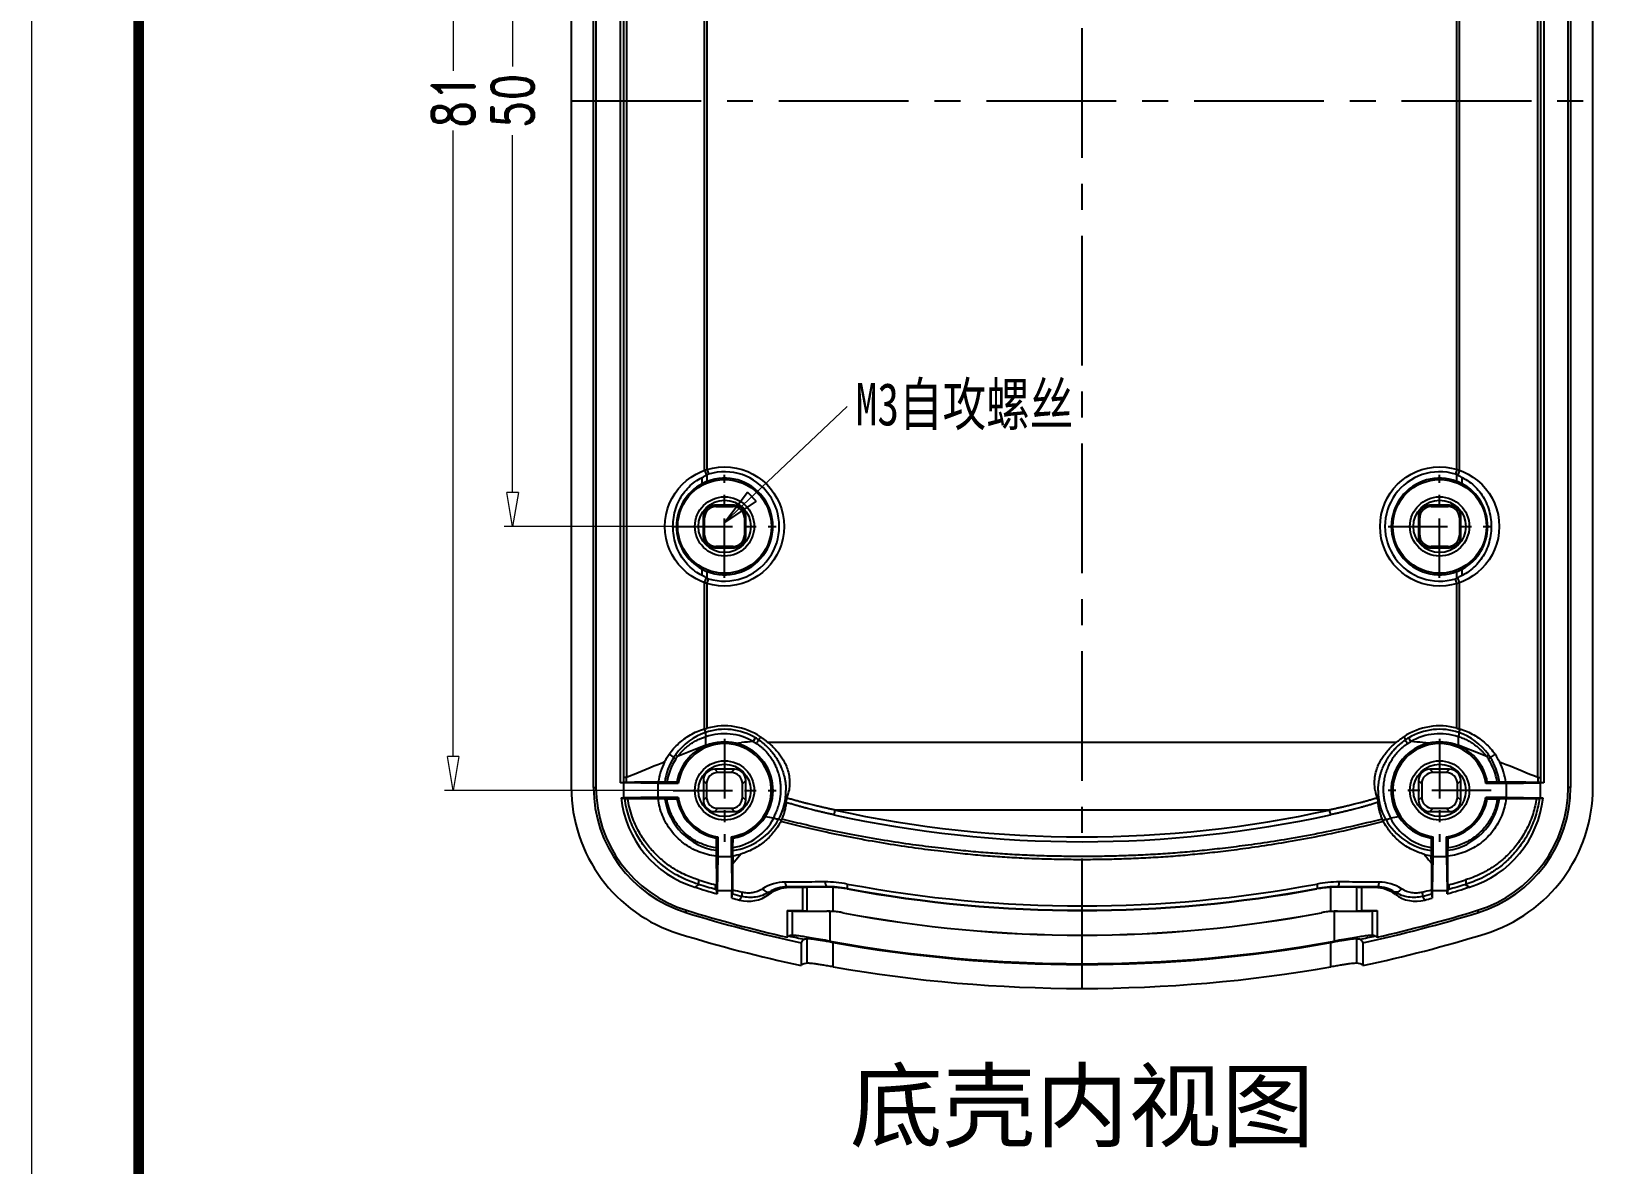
# Model space of a CAD drawing. Header units: millimetres. Extents: x 6083 to 6448, y 1315 to 1569.
# Drawn here: x 6082.9 to 6175.8, y 1435.7 to 1502.2 of the extents above; entities that cross this region are included whole.
import ezdxf
from ezdxf.enums import TextEntityAlignment as Align

# ---------------------------------------------------------------- set-up
doc = ezdxf.new("R2010")
doc.units = ezdxf.units.MM
doc.linetypes.add('CENTER', pattern=[50.8, 31.75, -6.35, 6.35, -6.35])
for name, color, linetype, lineweight in [('dim', 82, 'Continuous', 9), ('from', 7, 'Continuous', 13), ('text', 212, 'Continuous', 20)]:
    doc.layers.add(name, color=color, linetype=linetype, lineweight=lineweight)
doc.styles.add('ROMAND', font='romand.shx', dxfattribs={"width": 0.75, "bigfont": 'gbcbig.shx'})
doc.styles.add('楷体', font='')
doc.styles.get('楷体').set_extended_font_data('KaiTi_GB2312')
doc.dimstyles.new('YanXiu', dxfattribs={"dimtxt": 2.5, "dimasz": 2.2, "dimexe": 1, "dimexo": 0, "dimgap": 0.66, "dimtad": 0, "dimzin": 9, "dimdsep": 46, "dimtxsty": 'ROMAND', "dimblk": 'CLOSEDBLANK', "dimcen": 0, "dimclrd": 3, "dimclre": 3, "dimclrt": 7, "dimazin": 2, "dimtfac": 1, "dimtofl": 0, "dimtmove": 0, "dimatfit": 3, "dimldrblk": 'CLOSEDBLANK', "dimfxl": 1, "dimlwd": 5, "dimlwe": 5, "dimarcsym": 0})

# ---------------------------------------------------------------- blocks, each defined once
blk = doc.blocks.new('_ClosedBlank')
at = {"color": 0, "linetype": 'ByBlock', "lineweight": -2}
for p, q in [((-1, 0.167), (0, 0)), ((-1, 0.167), (-1, -0.167)), ((0, 0), (-1, -0.167))]:
    blk.add_line(p, q, dxfattribs=at)
blk = doc.blocks.new('*D38')
at = {"layer": 'Defpoints', "color": 0, "transparency": 16777216}
for p in [(1067.205, 601.903), (1057.784, 551.903), (1067.205, 551.903)]:
    blk.add_point(p, dxfattribs=at)
at = {"layer": 'dim', "color": 3, "lineweight": 5, "transparency": 16777216}
for p, q in [((1067.205, 601.903), (1057.285, 601.903)), ((1057.784, 599.903), (1057.784, 578.921)), ((1057.784, 553.903), (1057.784, 574.886)), ((1067.205, 551.903), (1057.285, 551.903))]:
    blk.add_line(p, q, dxfattribs=at)
at = {"layer": 'dim', "color": 3, "lineweight": 5, "transparency": 16777216, "xscale": 2, "yscale": 2, "zscale": 2}
for p, rotation in [((1057.784, 601.903), 90), ((1057.784, 551.903), 270)]:
    blk.add_blockref('_ClosedBlank', p, dxfattribs=dict(at, rotation=rotation))
at = {"layer": 'dim', "color": 7, "transparency": 16777216, "insert": (1057.784, 576.903), "char_height": 2.5, "attachment_point": 5, "rotation": 90, "style": 'ROMAND'}
blk.add_mtext('50', dxfattribs=at)
blk = doc.blocks.new('*D37')
at = {"layer": 'Defpoints', "color": 0, "transparency": 16777216}
for p in [(1067.205, 617.403), (1054.284, 536.403), (1067.205, 536.403)]:
    blk.add_point(p, dxfattribs=at)
at = {"layer": 'dim', "color": 3, "lineweight": 5, "transparency": 16777216}
for p, q in [((1067.205, 617.403), (1053.785, 617.403)), ((1054.284, 615.403), (1054.284, 578.653)), ((1054.284, 538.403), (1054.284, 575.154)), ((1067.205, 536.403), (1053.785, 536.403))]:
    blk.add_line(p, q, dxfattribs=at)
at = {"layer": 'dim', "color": 3, "lineweight": 5, "transparency": 16777216, "xscale": 2, "yscale": 2, "zscale": 2}
for p, rotation in [((1054.284, 617.403), 90), ((1054.284, 536.403), 270)]:
    blk.add_blockref('_ClosedBlank', p, dxfattribs=dict(at, rotation=rotation))
at = {"layer": 'dim', "color": 7, "transparency": 16777216, "insert": (1054.284, 576.903), "char_height": 2.5, "attachment_point": 5, "rotation": 90, "style": 'ROMAND'}
blk.add_mtext('81', dxfattribs=at)
blk = doc.blocks.new('*u39')
at = {"color": 1, "linetype": 'CENTER', "ltscale": 0.24}
for p, q in [((0, -52.128), (0, 52.128)), ((-30, 0), (30, 0))]:
    blk.add_line(p, q, dxfattribs=at)
at = {"color": 7, "linetype": 'Continuous'}
for p, q in [((-30, 40.332), (-30, -40.332)), ((-28.691, -40.323), (-28.691, 40.323)), ((-28.551, 40.323), (-28.551, -40.323)), ((-27.112, -40.064), (-27.112, 40.064)), ((27.112, 40.064), (27.112, -40.064)), ((28.551, -40.323), (28.551, 40.323)), ((28.691, 40.323), (28.691, -40.323)), ((30, -40.332), (30, 40.332)), ((-26.921, -39.746), (-26.921, 39.746)), ((-26.762, 39.746), (-26.762, -39.746)), ((26.762, -39.746), (26.762, 39.746)), ((26.921, 39.746), (26.921, -39.746)), ((-22.17, -21.702), (-22.17, 21.702)), ((-22.018, -21.651), (-22.018, 21.651)), ((22.018, -21.651), (22.018, 21.651)), ((22.17, -21.702), (22.17, 21.702)), ((-22.323, -22.491), (-22.323, -22.12)), ((-22.17, -21.702), (-22.07, -21.986)), ((-22.018, -21.651), (-21.934, -21.928)), ((-22.018, -22.352), (-22.018, -21.96)), ((22.018, -21.651), (21.934, -21.928)), ((22.018, -22.352), (22.018, -21.96)), ((22.17, -21.702), (22.07, -21.986)), ((22.323, -22.491), (22.323, -22.12)), ((-20.414, -23.75), (-21.586, -23.75)), ((-21.586, -23.75), (-21.504, -23.831)), ((-21.504, -23.831), (-20.496, -23.831)), ((-20.414, -23.75), (-20.496, -23.831)), ((20.414, -23.75), (20.496, -23.831)), ((21.586, -23.75), (20.414, -23.75)), ((20.496, -23.831), (21.504, -23.831)), ((21.586, -23.75), (21.504, -23.831)), ((-22.25, -24.414), (-22.25, -25.586)), ((-22.25, -24.414), (-22.169, -24.496)), ((-22.169, -25.504), (-22.169, -24.496)), ((-19.75, -24.414), (-19.831, -24.496)), ((-19.831, -24.496), (-19.831, -25.504)), ((-19.75, -25.586), (-19.75, -24.414)), ((19.75, -24.414), (19.75, -25.586)), ((19.75, -24.414), (19.831, -24.496)), ((19.831, -25.504), (19.831, -24.496)), ((22.25, -24.414), (22.169, -24.496)), ((22.169, -24.496), (22.169, -25.504)), ((22.25, -25.586), (22.25, -24.414)), ((-22.25, -25.586), (-22.169, -25.504)), ((-19.75, -25.586), (-19.831, -25.504)), ((19.75, -25.586), (19.831, -25.504)), ((22.25, -25.586), (22.169, -25.504)), ((-21.586, -26.25), (-21.504, -26.169)), ((-21.586, -26.25), (-20.414, -26.25)), ((-20.496, -26.169), (-21.504, -26.169)), ((-20.414, -26.25), (-20.496, -26.169)), ((20.414, -26.25), (20.496, -26.169)), ((20.414, -26.25), (21.586, -26.25)), ((21.504, -26.169), (20.496, -26.169)), ((21.586, -26.25), (21.504, -26.169)), ((-22.323, -27.88), (-22.323, -27.509)), ((-22.018, -28.04), (-22.018, -27.648)), ((22.018, -28.04), (22.018, -27.648)), ((22.323, -27.88), (22.323, -27.509)), ((-22.17, -28.298), (-22.07, -28.014)), ((-22.17, -36.882), (-22.17, -28.298)), ((-22.018, -28.349), (-21.934, -28.072)), ((-22.018, -36.851), (-22.018, -28.349)), ((22.018, -28.349), (21.934, -28.072)), ((22.018, -36.851), (22.018, -28.349)), ((22.17, -28.298), (22.07, -28.014)), ((22.17, -36.882), (22.17, -28.298)), ((-22.191, -36.885), (-22.123, -37.094)), ((22.191, -36.885), (22.123, -37.094)), ((-22.096, -37.835), (-23.765, -38.519)), ((-22.095, -37.835), (-22.095, -37.359)), ((-22.095, -37.835), (-21.987, -37.828)), ((-20.386, -37.718), (-20, -37.692)), ((-19.315, -37.631), (-19.184, -37.407)), ((18.438, -37.692), (-18.438, -37.692)), ((19.315, -37.631), (19.184, -37.407)), ((20.386, -37.718), (20, -37.692)), ((22.095, -37.835), (21.987, -37.828)), ((22.095, -37.359), (22.095, -37.835)), ((23.765, -38.519), (22.096, -37.835)), ((-24.256, -38.379), (-23.977, -38.562)), ((24.256, -38.38), (23.977, -38.562)), ((-26.921, -40.032), (-26.921, -39.746)), ((-26.762, -39.746), (-26.921, -39.746)), ((-26.759, -40.029), (-26.762, -39.747)), ((-22.244, -39.921), (-22.244, -41.079)), ((-22.244, -39.921), (-22.053, -40.112)), ((-20.421, -39.256), (-21.579, -39.256)), ((-21.579, -39.256), (-21.388, -39.447)), ((-20.612, -39.447), (-21.388, -39.447)), ((-20.421, -39.256), (-20.612, -39.447)), ((-19.756, -39.921), (-19.947, -40.112)), ((-19.756, -41.079), (-19.756, -39.921)), ((19.756, -39.921), (19.756, -41.079)), ((19.756, -39.921), (19.947, -40.112)), ((20.421, -39.256), (20.612, -39.447)), ((21.579, -39.256), (20.421, -39.256)), ((21.388, -39.447), (20.612, -39.447)), ((21.579, -39.256), (21.388, -39.447)), ((22.244, -39.921), (22.053, -40.112)), ((22.244, -41.079), (22.244, -39.921)), ((26.762, -39.747), (26.759, -40.029)), ((26.762, -39.746), (26.921, -39.746)), ((-28.691, -40.323), (-28.551, -40.323)), ((-27.112, -40.064), (-26.921, -40.032)), ((-26.926, -40.064), (-27.112, -40.064)), ((-26.926, -40.064), (-26.926, -40.936)), ((-24.926, -40.1), (-26.926, -40.064)), ((-24.926, -40.1), (-24.926, -40.9)), ((-23.721, -40.1), (-24.926, -40.1)), ((-24.511, -40.012), (-24.891, -40.017)), ((-23.799, -40.008), (-24.384, -40.011)), ((-22.053, -40.112), (-22.053, -40.888)), ((-19.947, -40.888), (-19.947, -40.112)), ((19.947, -40.112), (19.947, -40.888)), ((22.053, -40.888), (22.053, -40.112)), ((24.926, -40.1), (23.721, -40.1)), ((24.384, -40.011), (23.799, -40.008)), ((24.891, -40.017), (24.511, -40.012)), ((24.926, -40.1), (26.926, -40.064)), ((24.926, -40.9), (24.926, -40.1)), ((27.112, -40.064), (26.921, -40.032)), ((26.926, -40.936), (26.926, -40.064)), ((27.112, -40.064), (26.926, -40.064)), ((28.691, -40.323), (28.551, -40.323)), ((-27.076, -40.936), (-26.926, -40.936)), ((-24.926, -40.9), (-26.926, -40.936)), ((-24.926, -40.9), (-23.721, -40.9)), ((-24.9, -40.981), (-24.509, -40.987)), ((-24.39, -40.988), (-23.798, -40.991)), ((-22.244, -41.079), (-22.053, -40.888)), ((-21.579, -41.744), (-21.388, -41.553)), ((-21.579, -41.744), (-20.421, -41.744)), ((-21.388, -41.553), (-20.612, -41.553)), ((-20.421, -41.744), (-20.612, -41.553)), ((-19.756, -41.079), (-19.947, -40.888)), ((14.509, -41.655), (-14.509, -41.655)), ((19.756, -41.079), (19.947, -40.888)), ((20.421, -41.744), (20.612, -41.553)), ((20.421, -41.744), (21.579, -41.744)), ((20.612, -41.553), (21.388, -41.553)), ((21.579, -41.744), (21.388, -41.553)), ((22.244, -41.079), (22.053, -40.888)), ((23.721, -40.9), (24.926, -40.9)), ((23.798, -40.991), (24.39, -40.988)), ((24.509, -40.987), (24.9, -40.981)), ((24.926, -40.9), (26.926, -40.936)), ((26.926, -40.936), (27.076, -40.936)), ((-17.669, -42.273), (-17.812, -42.197)), ((17.669, -42.273), (17.812, -42.197)), ((-21.494, -43.3), (-21.492, -43.873)), ((-21.4, -43.221), (-21.4, -44.38)), ((-20.6, -44.38), (-20.6, -43.221)), ((-20.505, -43.858), (-20.504, -43.303)), ((20.504, -43.303), (20.505, -43.858)), ((20.6, -43.221), (20.6, -44.38)), ((21.4, -44.38), (21.4, -43.221)), ((21.492, -43.873), (21.494, -43.3)), ((-21.491, -44.016), (-21.486, -44.358)), ((-21.4, -44.38), (-21.436, -46.379)), ((-21.4, -44.38), (-20.6, -44.38)), ((-20.6, -44.38), (-20.564, -46.379)), ((-20.046, -44.236), (-20.513, -44.811)), ((-20.511, -44.337), (-20.513, -44.811)), ((-20.511, -44.337), (-20.507, -44.023)), ((20.507, -44.023), (20.511, -44.337)), ((20.513, -44.761), (20.511, -44.337)), ((20.6, -44.38), (20.564, -46.379)), ((20.6, -44.38), (21.4, -44.38)), ((21.4, -44.38), (21.436, -46.379)), ((21.486, -44.358), (21.491, -44.016)), ((-22.508, -46.019), (-22.747, -46.181)), ((-21.475, -46.316), (-21.529, -46.301)), ((-21.479, -45.993), (-21.526, -46.051)), ((-21.479, -46.065), (-21.526, -46.051)), ((-21.479, -45.993), (-21.479, -46.065)), ((-21.436, -46.573), (-21.475, -46.316)), ((-21.436, -46.379), (-21.436, -46.573)), ((-21.436, -46.379), (-20.564, -46.379)), ((-20.564, -46.82), (-20.564, -46.379)), ((-14.996, -46.155), (-17.33, -46.16)), ((-16.42, -46.211), (-17.201, -46.211)), ((-16.42, -46.211), (-16.42, -47.561)), ((-16.141, -47.58), (-16.141, -46.191)), ((-14.996, -46.178), (-14.996, -46.155)), ((-14.619, -47.608), (-14.619, -46.188)), ((-13.795, -46.287), (-13.791, -46.265)), ((13.795, -46.287), (13.791, -46.265)), ((14.619, -47.608), (14.619, -46.188)), ((17.33, -46.16), (14.996, -46.155)), ((14.996, -46.178), (14.996, -46.155)), ((16.141, -47.58), (16.141, -46.191)), ((16.42, -46.211), (16.42, -47.561)), ((17.201, -46.211), (16.42, -46.211)), ((20.564, -46.379), (20.564, -46.82)), ((20.564, -46.379), (21.436, -46.379)), ((21.475, -46.316), (21.436, -46.573)), ((21.436, -46.573), (21.436, -46.379)), ((21.532, -46.3), (21.475, -46.316)), ((21.479, -45.988), (21.529, -46.05)), ((21.479, -46.065), (21.479, -45.988)), ((22.508, -46.019), (22.747, -46.181)), ((-20.564, -46.82), (-20.524, -46.577)), ((20.524, -46.577), (20.564, -46.82)), ((-23.275, -47.671), (-23.234, -47.537)), ((-17.323, -47.561), (-17.323, -49.118)), ((-17.323, -47.561), (-16.42, -47.561)), ((-17.028, -47.581), (-17.028, -49.018)), ((-14.996, -47.593), (-14.996, -47.601)), ((-14.822, -47.605), (-14.822, -49.351)), ((-14.056, -47.682), (-14.057, -47.69)), ((14.056, -47.682), (14.057, -47.69)), ((14.822, -49.351), (14.822, -47.605)), ((14.996, -47.593), (14.996, -47.601)), ((16.42, -47.561), (17.323, -47.561)), ((17.028, -47.581), (17.028, -49.018)), ((17.323, -47.561), (17.323, -49.118)), ((23.275, -47.671), (23.234, -47.537)), ((-16.497, -49.443), (-16.497, -50.781)), ((-16.141, -50.65), (-16.141, -49.218)), ((-14.619, -50.863), (-14.619, -49.437)), ((14.619, -50.863), (14.619, -49.437)), ((16.141, -50.65), (16.141, -49.218)), ((16.497, -49.443), (16.497, -50.781))]:
    blk.add_line(p, q, dxfattribs=at)
at = {"color": 1, "linetype": 'CENTER', "ltscale": 0.11}
for p, q in [((-21, -28.025), (-21, -21.975)), ((21, -28.025), (21, -21.975)), ((-24.025, -25), (-17.975, -25)), ((17.975, -25), (24.025, -25)), ((-21, -37.475), (-21, -43.525)), ((21, -37.475), (21, -43.525)), ((-24.025, -40.5), (-17.975, -40.5)), ((24.025, -40.5), (17.975, -40.5))]:
    blk.add_line(p, q, dxfattribs=at)
at = {"color": 7, "linetype": 'Continuous'}
for centre, radius in [((-21, -25), 3.5), ((-21, -25), 2.75), ((21, -25), 3.5), ((21, -25), 2.75), ((-21, -25), 1.741), ((-21, -25), 1.539), ((21, -25), 1.741), ((21, -25), 1.539), ((-21, -40.5), 1.741), ((-21, -40.5), 1.539), ((21, -40.5), 1.741), ((21, -40.5), 1.539)]:
    blk.add_circle(centre, radius, dxfattribs=at)
for centre, radius, start, end in [((-21.654, -22.742), 0.862, 114.97306, 118.79266), ((-21.748, -22.54), 0.64, 106.91721, 114.97953), ((-21, -25), 2.837, 248.96592, 111.03408), ((-21, -25), 3.211, 253.0845, 106.9155), ((21, -25), 3.211, 73.0845, 286.9155), ((21, -25), 2.837, 68.96592, 291.03408), ((21.749, -22.539), 0.639, 65.01516, 73.08811), ((21.659, -22.732), 0.852, 61.18368, 65.05056), ((-20.983, -25.002), 2.843, 118.11345, 241.88655), ((-21.041, -24.894), 2.724, 111.03551, 118.07573), ((21.041, -24.894), 2.724, 61.92387, 68.9649), ((20.983, -24.998), 2.843, 298.11345, 61.88656), ((-21.041, -25.106), 2.724, 241.92387, 248.96489), ((21.041, -25.106), 2.724, 291.03551, 298.07573), ((-21.659, -27.268), 0.852, 241.18368, 245.05056), ((-21.749, -27.461), 0.639, 245.01516, 253.08811), ((21.748, -27.46), 0.64, 286.91721, 294.97953), ((21.654, -27.258), 0.862, 294.97306, 298.79266), ((-20.969, -40.474), 3.564, 108.84375, 144.40666), ((-21.554, -41.633), 4.79, 97.39146, 97.64221), ((-21, -40.5), 3.587, 59.57662, 108.2391), ((-21, -40.5), 3.789, 56.14035, 105.59237), ((21, -40.5), 3.789, 74.40763, 123.86654), ((21, -40.5), 3.587, 71.76092, 120.42338), ((20.969, -40.474), 3.564, 35.59356, 71.15458), ((21.554, -41.633), 4.79, 82.35779, 82.60854), ((-20.994, -40.496), 2.848, 112.77679, 170.12795), ((-21, -40.5), 2.75, 278.3636, 171.6364), ((-21, -40.5), 2.849, 327.74741, 112.62885), ((-18.646, -37.915), 3.451, 178.66958, 179.25715), ((-21, -40.5), 3.327, 59.57117, 109.22497), ((-14.781, -92.768), 55.323, 94.70086, 95.41299), ((-20.68, -39.96), 2.959, 54.94051, 59.62494), ((21, -40.5), 2.849, 67.37135, 212.25259), ((21, -40.5), 2.75, 8.3636, 261.6364), ((20.693, -39.98), 2.983, 120.39351, 125.04085), ((21, -40.5), 3.327, 70.77503, 120.42883), ((14.775, -92.835), 55.39, 84.58766, 85.29893), ((18.627, -37.904), 3.469, 0.54747, 1.13193), ((20.994, -40.496), 2.848, 9.87207, 67.22318), ((-21.065, -40.544), 3.862, 153.68551, 172.15623), ((-20.973, -40.492), 3.571, 147.27623, 172.26518), ((-21.056, -40.517), 3.367, 146.74616, 171.3432), ((-20.828, -40.584), 3.743, 144.29491, 147.29579), ((20.828, -40.584), 3.743, 32.7073, 35.70557), ((21.056, -40.517), 3.366, 8.65143, 33.25394), ((20.974, -40.492), 3.57, 7.72937, 32.72717), ((21.47, -40.35), 3.413, 26.39521, 35.26021), ((21.061, -40.546), 3.866, 7.85392, 26.30452), ((169.934, -39.731), 143.013, 180.00582, 180.1206), ((-21.015, -40.335), 8.985, 179.9863, 252.80237), ((-21, -40.323), 7.691, 180, 252.79601), ((-21, -40.323), 7.551, 180, 252.79601), ((-21.465, -719.158), 679.149, 90.289006, 90.446614), ((-17.175, -34.447), 8.648, 220.01349, 220.81363), ((-20.943, -40.521), 3.551, 331.83218, 0.33429), ((-19.879, -40.053), 2.702, 340.63056, 350.47837), ((19.879, -40.053), 2.703, 189.52227, 199.368), ((20.942, -40.521), 3.55, 179.66222, 208.17116), ((21, -40.323), 7.551, 287.20399, 0), ((21, -40.323), 7.691, 287.20399, 0), ((21.015, -40.335), 8.985, 287.19763, 0.0137), ((17.211, -34.478), 8.601, 319.18417, 319.98871), ((21.713, -680.564), 640.554, 89.548616, 89.71572), ((-17.673, 21.098), 62.742, 261.38117, 261.57564), ((-20.923, -40.267), 6.189, 186.20659, 252.85851), ((-21.49, 660.902), 701.892, 269.57532, 269.721618), ((-20.981, -40.49), 3.563, 188.01469, 261.77527), ((-17.213, -46.52), 8.599, 139.18411, 139.97802), ((-20.992, -40.496), 2.849, 190.00191, 259.8699), ((-21, -40.5), 2.75, 188.3636, 261.6364), ((0, 24.342), 67.574, 257.60001, 282.39998), ((21, -40.5), 2.75, 278.3636, 351.6364), ((20.981, -40.491), 3.562, 278.22258, 351.987), ((20.992, -40.496), 2.849, 280.13008, 349.99812), ((20.923, -40.266), 6.189, 287.14299, 353.79191), ((17.178, -46.551), 8.645, 40.02412, 40.81375), ((21.208, 706.926), 747.917, 270.282858, 270.420154), ((17.728, 20.735), 62.376, 278.42379, 278.6194), ((-20.976, -40.463), 3.591, 277.50395, 331.14898), ((-21.049, -40.575), 3.327, 279.40417, 332.23545), ((-20.991, -40.494), 2.851, 279.85202, 327.46496), ((-17.325, -36.778), 5.399, 256.47118, 261.29896), ((-16.722, -42.837), 1.103, 149.24047, 152.10109), ((-16.521, -42.65), 1.208, 157.27629, 161.84483), ((0, 24.69), 68.202, 257.65117, 282.34882), ((16.721, -42.837), 1.103, 27.89651, 30.73207), ((20.976, -40.463), 3.591, 208.85056, 262.49614), ((21.049, -40.575), 3.327, 207.7649, 260.59494), ((17.325, -36.778), 5.399, 278.70101, 283.52882), ((20.991, -40.493), 2.851, 212.53606, 260.1471), ((-27.055, -36.672), 8.653, 309.99992, 310.81347), ((-14.972, -36.704), 8.61, 229.18441, 230.02731), ((14.94, -36.667), 8.66, 309.97511, 310.81318), ((27.024, -36.709), 8.604, 229.18426, 230.00235), ((-21.079, -40.589), 3.79, 278.6148, 285.83288), ((21.079, -40.585), 3.795, 254.9422, 261.39216), ((35.712, -32.061), 19.811, 217.96981, 219.89855), ((0, 27.5), 77.112, 252.84317, 253.86024), ((50.78, 198.193), 254.722, 253.27497, 253.50913), ((6.036, 51.309), 101.427, 253.65463, 254.23006), ((0.368, 34.097), 83.1, 255.44142, 255.83412), ((-17.439, -48.31), 2.427, 90.18556, 123.07982), ((-17.201, -48.211), 2, 89.99786, 126.83455), ((-17.326, -48.105), 1.945, 90.13669, 122.68339), ((-21.066, -55.964), 10.491, 68.3811, 69.1397), ((-15.08, -52.831), 6.954, 79.33556, 90.15206), ((-14.981, -52.673), 6.518, 79.47468, 90.1274), ((-14.971, -52.501), 6.322, 86.80987, 90.22407), ((-14.982, -52.705), 6.527, 79.5173, 86.81104), ((0, 28.266), 75.819, 259.51698, 280.48302), ((0, 27.248), 74.532, 259.33508, 280.66493), ((0, 27.925), 75.461, 259.46986, 280.53014), ((14.981, -52.673), 6.518, 89.87255, 100.52529), ((15.08, -52.831), 6.954, 89.84795, 100.66441), ((14.982, -52.705), 6.527, 93.18893, 100.48272), ((14.971, -52.496), 6.318, 89.77465, 93.1914), ((21.159, -56.202), 10.746, 110.86923, 111.60979), ((17.201, -48.211), 2, 53.16649, 90.00108), ((17.325, -48.106), 1.946, 57.32384, 89.85538), ((17.439, -48.308), 2.425, 56.90743, 89.82691), ((-0.366, 34.102), 83.105, 284.16372, 284.55641), ((0, 27.5), 77.112, 286.13976, 287.15683), ((15.003, -23.368), 23.603, 285.92344, 286.0505), ((-58.401, 223.715), 281.358, 286.50419, 286.71562), ((-6.147, 51.692), 101.826, 285.77276, 286.3444), ((0, 27.5), 77.112, 254.53327, 254.87393), ((-0.056, 29.716), 78.991, 254.98252, 255.39698), ((-19.6, -45.009), 2.001, 254.89105, 306.85366), ((-18.019, -48.241), 2.472, 142.14726, 148.27812), ((19.6, -45.009), 2.001, 233.14629, 285.10904), ((0.055, 29.718), 78.993, 284.60314, 285.01762), ((18.047, -48.222), 2.438, 31.68836, 37.90489), ((0, 27.5), 77.112, 285.12607, 285.46673), ((0, 27.5), 78.691, 252.79601, 257.8988), ((0, 27.5), 78.551, 252.79601, 257.26005), ((-15.016, -52.851), 5.258, 85.66681, 89.77468), ((-15.009, -52.799), 5.198, 87.93144, 89.85146), ((-15.006, -52.714), 5.113, 79.30331, 87.93126), ((-15.006, -52.714), 5.121, 79.30175, 85.66427), ((0, 26.731), 75.737, 259.30357, 280.69643), ((0, 26.72), 75.718, 259.30207, 280.69793), ((15.006, -52.714), 5.121, 94.33572, 100.69826), ((15.006, -52.714), 5.113, 92.06872, 100.69671), ((15.016, -52.847), 5.254, 90.22401, 94.33449), ((15.009, -52.799), 5.197, 90.14845, 92.06866), ((0, 27.5), 78.691, 282.1012, 287.20399), ((0, 27.5), 78.551, 282.73995, 287.20399), ((0, 27.5), 80, 252.78867, 258.09966), ((0, 27.5), 78.459, 257.32275, 258.00045), ((0, 27.5), 78.459, 281.99955, 282.67725), ((0, 27.5), 80, 281.90034, 287.21133), ((0, 32.713), 83.392, 259.7622, 280.2378), ((0, 32.798), 83.524, 259.91963, 280.08037), ((0, 32.998), 85.126, 260.11124, 279.88876)]:
    blk.add_arc(centre, radius, start, end, dxfattribs=at)
for centre, major_axis, ratio, start_param, end_param in [((-21.585, -24.415), (-0.47, 0.47), 0.999695, -0.785246, 0.785246), ((-21.504, -24.496), (-0.47, 0.47), 0.999695, -0.785246, 0.785246), ((-20.496, -24.496), (0.47, 0.47), 0.999695, -0.785246, 0.785246), ((-20.415, -24.415), (0.47, 0.47), 0.999695, -0.785246, 0.785246), ((20.415, -24.415), (-0.47, 0.47), 0.999695, -0.785246, 0.785246), ((20.496, -24.496), (-0.47, 0.47), 0.999695, -0.785246, 0.785246), ((21.504, -24.496), (0.47, 0.47), 0.999695, -0.785246, 0.785246), ((21.585, -24.415), (0.47, 0.47), 0.999695, -0.785246, 0.785246), ((-21.585, -25.585), (0.47, 0.47), 0.999695, -3.926839, -2.356347), ((-21.504, -25.504), (0.47, 0.47), 0.999695, -3.926839, -2.356347), ((-20.496, -25.504), (-0.47, 0.47), 0.999695, -3.926839, -2.356347), ((-20.415, -25.585), (-0.47, 0.47), 0.999695, -3.926839, -2.356347), ((20.415, -25.585), (0.47, 0.47), 0.999695, -3.926839, -2.356347), ((20.496, -25.504), (0.47, 0.47), 0.999695, -3.926839, -2.356347), ((21.504, -25.504), (-0.47, 0.47), 0.999695, -3.926839, -2.356347), ((21.585, -25.585), (-0.47, 0.47), 0.999695, -3.926839, -2.356347), ((-21.579, -39.921), (0.47, -0.47), 0.999695, 2.356347, 3.926839), ((-21.388, -40.112), (0.47, -0.47), 0.999695, 2.356347, 3.926839), ((-20.612, -40.112), (-0.47, -0.47), 0.999695, 2.356347, 3.926839), ((-20.421, -39.921), (0.47, 0.47), 0.999695, -0.785246, 0.785246), ((20.421, -39.921), (-0.47, 0.47), 0.999695, -0.785246, 0.785246), ((20.612, -40.112), (0.47, -0.47), 0.999695, 2.356347, 3.926839), ((21.388, -40.112), (-0.47, -0.47), 0.999695, 2.356347, 3.926839), ((21.579, -39.921), (0.47, 0.47), 0.999695, -0.785246, 0.785246), ((-21.579, -41.079), (0.47, 0.47), 0.999695, 2.356347, 3.926839), ((-21.388, -40.888), (0.47, 0.47), 0.999695, 2.356347, 3.926839), ((-20.612, -40.888), (-0.47, 0.47), 0.999695, 2.356347, 3.926839), ((-20.421, -41.079), (-0.47, 0.47), 0.999695, -3.926839, -2.356347), ((20.421, -41.079), (0.47, 0.47), 0.999695, -3.926839, -2.356347), ((20.612, -40.888), (0.47, 0.47), 0.999695, 2.356347, 3.926839), ((21.388, -40.888), (-0.47, 0.47), 0.999695, 2.356347, 3.926839), ((21.579, -41.079), (-0.47, 0.47), 0.999695, -3.926839, -2.356347), ((8.5, -46.228), (25, 0), 0.008727, 2.971826, 3.061507), ((-14.169, -46.194), (2, 0), 0.008727, 1.996754, 2.971826), ((14.169, -46.194), (2, 0), 0.008727, 0.169767, 1.144839), ((-8.5, -46.228), (25, 0), 0.008727, 0.080086, 0.169767), ((8.5, -47.543), (25.9, 0), 0.008727, -3.064296, -2.971826), ((-14.169, -47.577), (2.9, 0), 0.008727, -2.971826, -1.859762), ((8.5, -47.543), (25, 0), 0.008727, -3.061507, -2.971826), ((-14.169, -47.577), (2, 0), 0.008727, -2.971826, -1.996754), ((14.169, -47.577), (2, 0), 0.008727, -1.144839, -0.169767), ((14.169, -47.577), (2.9, 0), 0.008727, -1.281831, -0.169767), ((-8.5, -47.543), (25, 0), 0.008727, -0.169767, -0.080086), ((-8.5, -47.543), (25.9, 0), 0.008727, -0.169767, -0.077297)]:
    blk.add_ellipse(centre, major_axis=major_axis, ratio=ratio, start_param=start_param, end_param=end_param, dxfattribs=at)
for points, start_tangent, end_tangent in [([(-22.323, -27.88), (-22.737, -27.628), (-23.101, -27.316), (-23.414, -26.95), (-23.671, -26.53), (-23.867, -26.053), (-23.989, -25.534), (-24.03, -25), (-23.989, -24.466), (-23.867, -23.947), (-23.671, -23.47), (-23.414, -23.05), (-23.101, -22.684), (-22.737, -22.372), (-22.323, -22.12)], (-0.89318, 0.4497), (0.893179, 0.449702)), ([(-22.323, -22.12), (-22.242, -22.078), (-22.157, -22.034), (-22.07, -21.986)], (0.893179, 0.449702), (0.875936, 0.482428)), ([(22.07, -21.986), (22.157, -22.034), (22.242, -22.078), (22.323, -22.12)], (0.875936, -0.482428), (0.89318, -0.4497)), ([(22.323, -22.12), (22.737, -22.372), (23.101, -22.684), (23.414, -23.05), (23.671, -23.47), (23.867, -23.947), (23.989, -24.466), (24.03, -25), (23.989, -25.534), (23.867, -26.053), (23.671, -26.53), (23.414, -26.95), (23.101, -27.316), (22.737, -27.628), (22.323, -27.88)], (0.89318, -0.4497), (-0.893179, -0.449702)), ([(-22.07, -28.014), (-22.157, -27.966), (-22.242, -27.922), (-22.323, -27.88)], (-0.875936, 0.482428), (-0.89318, 0.4497)), ([(22.323, -27.88), (22.242, -27.922), (22.157, -27.966), (22.07, -28.014)], (-0.893179, -0.449702), (-0.875936, -0.482428)), ([(-24.256, -38.379), (-23.992, -38.046), (-23.696, -37.745), (-23.368, -37.477), (-23.01, -37.242), (-22.618, -37.044), (-22.191, -36.885)], (0.576697, 0.816958), (0.955799, 0.29402)), ([(-22.17, -36.882), (-22.122, -36.875), (-22.071, -36.864), (-22.018, -36.851)], (0.99169, 0.128647), (0.963198, 0.268792)), ([(-22.123, -37.094), (-22.128, -37.159), (-22.118, -37.242), (-22.098, -37.336)], (-0.238137, -0.971232), (0.243095, -0.970003)), ([(22.018, -36.851), (22.071, -36.864), (22.122, -36.875), (22.17, -36.882)], (0.963198, -0.268792), (0.99169, -0.128647)), ([(22.123, -37.094), (22.128, -37.159), (22.118, -37.242), (22.098, -37.336)], (0.237947, -0.971278), (-0.243085, -0.970005)), ([(22.191, -36.885), (22.618, -37.044), (23.011, -37.243), (23.37, -37.478), (23.697, -37.746), (23.993, -38.047), (24.256, -38.379)], (0.955799, -0.29402), (0.576701, -0.816955)), ([(-23.765, -38.518), (-23.589, -38.303), (-23.383, -38.092), (-23.159, -37.899), (-22.93, -37.734), (-22.708, -37.599), (-22.495, -37.491), (-22.295, -37.405), (-22.098, -37.336)], (0.600825, 0.799381), (0.952114, 0.305743)), ([(-22.095, -37.359), (-22.097, -37.343), (-22.099, -37.336)], (0, 1), (-0.502056, 0.864835)), ([(-19.315, -37.631), (-19.252, -37.666), (-19.189, -37.703), (-19.127, -37.742)], (0.881259, -0.472633), (0.840195, -0.542285)), ([(-19.127, -37.742), (-19.069, -37.661), (-19.018, -37.591), (-18.979, -37.539)], (0.576462, 0.817124), (0.611806, 0.791008)), ([(-19.127, -37.742), (-19.05, -37.793), (-18.975, -37.846), (-18.903, -37.901), (-18.833, -37.958), (-18.764, -38.018), (-18.693, -38.084), (-18.618, -38.158), (-18.539, -38.242), (-18.457, -38.337), (-18.371, -38.444), (-18.285, -38.561), (-18.207, -38.68), (-18.139, -38.794), (-18.079, -38.905), (-18.025, -39.015), (-17.975, -39.127), (-17.929, -39.242), (-17.884, -39.366), (-17.841, -39.505), (-17.8, -39.661), (-17.762, -39.839), (-17.732, -40.04), (-17.713, -40.254), (-17.707, -40.471)], (0.840254, -0.542193), (-0.006004, -0.999982)), ([(-18.889, -37.354), (-18.927, -37.41), (-18.965, -37.468), (-18.98, -37.538)], (-0.556554, -0.830811), (-0.050786, -0.99871)), ([(-18.98, -37.538), (-18.897, -37.598), (-18.818, -37.659), (-18.74, -37.721), (-18.665, -37.785), (-18.591, -37.851), (-18.514, -37.924), (-18.433, -38.005), (-18.346, -38.096), (-18.256, -38.199), (-18.161, -38.316), (-18.066, -38.443), (-17.978, -38.571), (-17.901, -38.694), (-17.833, -38.813), (-17.771, -38.931), (-17.714, -39.051), (-17.66, -39.174), (-17.608, -39.308), (-17.557, -39.456), (-17.509, -39.624), (-17.464, -39.817), (-17.426, -40.033), (-17.401, -40.265), (-17.392, -40.5)], (0.818069, -0.57512), (0.006663, -0.999978)), ([(-18.889, -37.354), (-18.735, -37.462), (-18.584, -37.575), (-18.438, -37.692)], (0.829444, -0.55859), (0.770404, -0.637556)), ([(-18.438, -37.692), (-18.257, -37.85), (-18.086, -38.017), (-17.92, -38.199), (-17.757, -38.405), (-17.595, -38.644), (-17.44, -38.927), (-17.307, -39.259), (-17.214, -39.637), (-17.177, -40.053), (-17.213, -40.5)], (0.770404, -0.637556), (-0.164961, -0.9863)), ([(17.213, -40.5), (17.177, -40.045), (17.216, -39.621), (17.313, -39.241), (17.45, -38.907), (17.608, -38.622), (17.772, -38.385), (17.935, -38.182), (18.098, -38.004), (18.264, -37.843), (18.438, -37.692)], (-0.164954, 0.986301), (0.770339, 0.637634)), ([(17.392, -40.5), (17.395, -40.367), (17.405, -40.216), (17.424, -40.051), (17.452, -39.876), (17.49, -39.696), (17.539, -39.517), (17.595, -39.345), (17.654, -39.188), (17.715, -39.047), (17.78, -38.912), (17.853, -38.777), (17.935, -38.639), (18.027, -38.498), (18.133, -38.351), (18.238, -38.22), (18.336, -38.107), (18.428, -38.009), (18.514, -37.924), (18.593, -37.849), (18.669, -37.782), (18.743, -37.719), (18.82, -37.658), (18.898, -37.597), (18.98, -37.538)], (0.006639, 0.999978), (0.818073, 0.575115)), ([(17.707, -40.471), (17.709, -40.348), (17.716, -40.208), (17.73, -40.056), (17.753, -39.894), (17.784, -39.728), (17.825, -39.561), (17.873, -39.401), (17.924, -39.255), (17.977, -39.123), (18.033, -38.997), (18.097, -38.871), (18.169, -38.743), (18.251, -38.612), (18.346, -38.477), (18.441, -38.356), (18.53, -38.252), (18.614, -38.162), (18.693, -38.084), (18.766, -38.016), (18.836, -37.956), (18.906, -37.899), (18.977, -37.845), (19.051, -37.792), (19.127, -37.742)], (-0.005983, 0.999982), (0.840269, 0.54217)), ([(18.438, -37.692), (18.532, -37.616), (18.622, -37.546), (18.71, -37.48), (18.799, -37.416), (18.889, -37.354)], (0.770339, 0.637634), (0.829358, 0.558718)), ([(18.889, -37.354), (18.927, -37.411), (18.965, -37.468), (18.98, -37.538)], (0.556836, -0.830623), (0.057844, -0.998326)), ([(19.127, -37.742), (19.069, -37.661), (19.018, -37.591), (18.979, -37.539)], (-0.576537, 0.817071), (-0.611862, 0.790965)), ([(19.127, -37.742), (19.186, -37.705), (19.249, -37.668), (19.315, -37.631)], (0.840203, 0.542271), (0.88126, 0.472631)), ([(22.098, -37.336), (22.096, -37.351), (22.097, -37.358)], (-0.243085, -0.970005), (0.274367, -0.961625)), ([(22.098, -37.336), (22.358, -37.431), (22.618, -37.551), (22.853, -37.684), (23.05, -37.816), (23.217, -37.945), (23.361, -38.071), (23.485, -38.192), (23.593, -38.307), (23.685, -38.416), (23.765, -38.518)], (0.952108, -0.305763), (0.600853, -0.799359)), ([(-24.527, -38.832), (-24.914, -38.991), (-26.762, -39.747)], (-0.925246, -0.379367), (-0.92534, -0.379139)), ([(-24.527, -38.832), (-24.403, -38.605), (-24.256, -38.379)], (0.443573, 0.896238), (0.576694, 0.81696)), ([(-23.871, -38.671), (-23.915, -38.632), (-23.951, -38.595), (-23.977, -38.562)], (-0.773749, 0.633492), (-0.538316, 0.842743)), ([(-23.871, -38.671), (-23.819, -38.593), (-23.765, -38.518)], (0.548774, 0.835971), (0.59064, 0.806935)), ([(-23.765, -38.518), (-23.808, -38.476), (-23.843, -38.436), (-23.867, -38.4)], (-0.741701, 0.670731), (-0.487199, 0.873291)), ([(23.765, -38.518), (23.808, -38.476), (23.843, -38.436), (23.867, -38.4)], (0.741908, 0.670502), (0.488108, 0.872783)), ([(23.765, -38.518), (23.819, -38.593), (23.871, -38.671)], (0.590649, -0.806929), (0.548778, -0.835968)), ([(23.871, -38.671), (23.915, -38.632), (23.951, -38.595), (23.977, -38.562)], (0.773655, 0.633607), (0.538031, 0.842925)), ([(26.762, -39.747), (24.914, -38.991), (24.527, -38.832)], (-0.92534, 0.379139), (-0.925246, 0.379367)), ([(-26.759, -40.029), (-26.842, -40.03), (-26.898, -40.031), (-26.921, -40.032)], (-0.999968, -0.007971), (-0.986418, -0.164257)), ([(-24.384, -40.011), (-24.434, -40.011), (-24.477, -40.011), (-24.511, -40.012)], (-0.999989, -0.004587), (-0.999885, -0.015176)), ([(-17.707, -40.471), (-17.71, -40.579), (-17.716, -40.7), (-17.729, -40.834), (-17.748, -40.979), (-17.777, -41.137), (-17.815, -41.304), (-17.863, -41.47), (-17.916, -41.627), (-17.973, -41.771), (-18.031, -41.9), (-18.086, -42.013), (-18.141, -42.115)], (-0.006107, -0.999981), (-0.491173, -0.871062)), ([(18.141, -42.115), (18.052, -41.944), (17.972, -41.769), (17.906, -41.599), (17.853, -41.44), (17.813, -41.293), (17.781, -41.159), (17.757, -41.034), (17.74, -40.92), (17.727, -40.817), (17.718, -40.722), (17.712, -40.634), (17.709, -40.552), (17.707, -40.471)], (-0.491107, 0.871099), (-0.006118, 0.999981)), ([(24.511, -40.012), (24.477, -40.011), (24.434, -40.011), (24.384, -40.011)], (-0.999885, 0.015175), (-0.999989, 0.004587)), ([(26.921, -40.032), (26.898, -40.031), (26.842, -40.03), (26.759, -40.029)], (-0.986418, 0.164257), (-0.999968, 0.007971)), ([(-26.865, -40.967), (-26.84, -40.968), (-26.781, -40.97), (-26.693, -40.97)], (0.989209, -0.146514), (0.999972, -0.007499)), ([(-22.508, -46.019), (-22.885, -45.895), (-23.303, -45.725), (-23.753, -45.5), (-24.226, -45.21), (-24.717, -44.841), (-25.224, -44.369), (-25.729, -43.769), (-26.201, -43.021), (-26.601, -42.096), (-26.865, -40.967)], (-0.959283, 0.282448), (-0.134927, 0.990856)), ([(-22.524, -45.754), (-22.878, -45.635), (-23.271, -45.473), (-23.696, -45.261), (-24.144, -44.987), (-24.61, -44.639), (-25.092, -44.194), (-25.577, -43.627), (-26.033, -42.92), (-26.425, -42.044), (-26.693, -40.97)], (-0.957595, 0.288118), (-0.148698, 0.988883)), ([(-21.486, -44.358), (-22.51, -44.105), (-23.412, -43.592), (-24.139, -42.864), (-24.646, -41.977), (-24.9, -40.981)], (-0.994562, 0.104147), (-0.115972, 0.993252)), ([(-24.509, -40.987), (-24.476, -40.988), (-24.436, -40.988), (-24.39, -40.988)], (0.99989, -0.0148), (0.99999, -0.004532)), ([(-21.492, -43.873), (-22.131, -43.723), (-22.776, -43.424), (-23.352, -42.989), (-23.789, -42.49), (-24.088, -41.985), (-24.279, -41.495), (-24.39, -40.988)], (-0.991262, 0.131906), (-0.138802, 0.99032)), ([(-17.383, -41.202), (-17.419, -41.455), (-17.474, -41.704), (-17.547, -41.947), (-17.636, -42.183)], (-0.105153, -0.994456), (-0.385095, -0.922877)), ([(-17.383, -41.202), (-17.362, -41.066), (-17.329, -40.949)], (0.105153, 0.994456), (0.331527, 0.943446)), ([(-14.586, -41.934), (-14.676, -41.914), (-14.77, -41.893), (-14.866, -41.872), (-14.963, -41.85), (-15.06, -41.828), (-15.157, -41.805), (-15.254, -41.783), (-15.353, -41.759), (-15.456, -41.735), (-15.568, -41.707), (-15.692, -41.677), (-15.828, -41.643), (-15.976, -41.605), (-16.136, -41.563), (-16.309, -41.517), (-16.494, -41.466), (-16.692, -41.41), (-16.906, -41.348), (-17.135, -41.279), (-17.383, -41.202)], (-0.976976, 0.213351), (-0.953011, 0.302936)), ([(-14.509, -41.655), (-14.603, -41.635), (-14.697, -41.615), (-14.793, -41.594), (-14.89, -41.573), (-14.987, -41.551), (-15.085, -41.53), (-15.182, -41.508), (-15.281, -41.485), (-15.385, -41.461), (-15.498, -41.435), (-15.623, -41.406), (-15.76, -41.373), (-15.909, -41.337), (-16.07, -41.297), (-16.244, -41.252), (-16.431, -41.204), (-16.631, -41.15), (-16.847, -41.09), (-17.079, -41.024), (-17.329, -40.949)], (-0.975322, 0.220787), (-0.956998, 0.290095)), ([(-14.512, -41.655), (-14.537, -41.741), (-14.562, -41.836), (-14.585, -41.934)], (-0.304241, -0.952595), (-0.20997, -0.977708)), ([(17.329, -40.949), (17.096, -41.019), (16.879, -41.081), (16.676, -41.138), (16.486, -41.189), (16.309, -41.236), (16.143, -41.278), (15.988, -41.317), (15.844, -41.353), (15.711, -41.385), (15.59, -41.414), (15.479, -41.44), (15.375, -41.464), (15.277, -41.486), (15.179, -41.508), (15.082, -41.53), (14.984, -41.552), (14.887, -41.573), (14.791, -41.594), (14.697, -41.614), (14.605, -41.634), (14.509, -41.655)], (-0.956998, -0.290095), (-0.975328, -0.220761)), ([(14.513, -41.655), (14.539, -41.741), (14.564, -41.836), (14.586, -41.934)], (0.304259, -0.95259), (0.21043, -0.977609)), ([(17.383, -41.202), (17.153, -41.274), (16.938, -41.338), (16.737, -41.397), (16.549, -41.451), (16.373, -41.499), (16.208, -41.544), (16.054, -41.585), (15.912, -41.621), (15.78, -41.655), (15.66, -41.685), (15.55, -41.712), (15.447, -41.737), (15.348, -41.76), (15.251, -41.783), (15.154, -41.806), (15.057, -41.829), (14.959, -41.851), (14.864, -41.872), (14.77, -41.893), (14.678, -41.914), (14.586, -41.934)], (-0.953011, -0.302936), (-0.976978, -0.213338)), ([(17.329, -40.949), (17.362, -41.066), (17.383, -41.202)], (0.33155, -0.943438), (0.105127, -0.994459)), ([(17.635, -42.183), (17.557, -41.978), (17.494, -41.779), (17.445, -41.584), (17.409, -41.392), (17.383, -41.202)], (-0.385015, 0.92291), (-0.105127, 0.994459)), ([(24.9, -40.981), (24.646, -41.976), (24.141, -42.862), (23.415, -43.59), (22.512, -44.104), (21.486, -44.358)], (-0.115972, -0.993253), (-0.9946, -0.103784)), ([(24.39, -40.988), (24.254, -41.575), (23.978, -42.195), (23.515, -42.826), (22.871, -43.365), (22.16, -43.713), (21.492, -43.873)], (-0.138862, -0.990312), (-0.991281, -0.131766)), ([(26.865, -40.967), (26.665, -41.893), (26.297, -42.834), (25.778, -43.701), (25.182, -44.412), (24.587, -44.946), (24.016, -45.346), (23.471, -45.646), (22.964, -45.865), (22.508, -46.019)], (-0.134963, -0.990851), (-0.959283, -0.282446)), ([(26.693, -40.97), (26.489, -41.853), (26.126, -42.745), (25.623, -43.565), (25.05, -44.236), (24.485, -44.739), (23.944, -45.116), (23.429, -45.399), (22.953, -45.607), (22.524, -45.754)], (-0.14876, -0.988873), (-0.957596, -0.288115)), ([(24.39, -40.988), (24.436, -40.988), (24.476, -40.988), (24.509, -40.987)], (0.99999, 0.004532), (0.99989, 0.0148)), ([(26.693, -40.97), (26.781, -40.97), (26.84, -40.968), (26.865, -40.967)], (0.999972, 0.007499), (0.989209, 0.146514)), ([(-17.696, -42.321), (-18.118, -42.96), (-18.682, -43.524), (-19.339, -43.956), (-20.046, -44.236)], (-0.467182, -0.884161), (-0.961962, -0.273182)), ([(-18.105, -42.125), (-18.117, -42.121), (-18.129, -42.117), (-18.141, -42.115)], (-0.913753, 0.40627), (-0.988561, 0.150821)), ([(-17.831, -42.196), (-17.907, -42.193), (-18.003, -42.167), (-18.105, -42.125)], (-0.981094, -0.193534), (-0.913753, 0.40627)), ([(-17.812, -42.197), (-17.824, -42.195), (-17.829, -42.198)], (-0.882697, 0.469942), (-0.720772, -0.693172)), ([(-0.213, -44.569), (-1.357, -44.557), (-2.519, -44.526), (-3.687, -44.476), (-4.834, -44.408), (-5.968, -44.321), (-7.159, -44.207), (-8.483, -44.057), (-9.983, -43.859), (-11.665, -43.602), (-13.41, -43.291), (-15.024, -42.96), (-16.443, -42.634), (-17.696, -42.321)], (-0.999996, 0.002923), (-0.968095, 0.250582)), ([(-0.212, -44.381), (-1.352, -44.369), (-2.509, -44.339), (-3.672, -44.291), (-4.815, -44.224), (-5.944, -44.139), (-7.129, -44.028), (-8.447, -43.881), (-9.939, -43.688), (-11.613, -43.437), (-13.352, -43.133), (-14.964, -42.81), (-16.383, -42.49), (-17.636, -42.183)], (-0.999996, 0.002877), (-0.969246, 0.246094)), ([(17.696, -42.321), (15.833, -42.778), (13.9, -43.195), (12.105, -43.528), (10.512, -43.782), (9.085, -43.981), (7.804, -44.137), (6.63, -44.26), (5.487, -44.361), (4.327, -44.441), (3.166, -44.501), (2.026, -44.541), (0.905, -44.564), (-0.213, -44.569)], (-0.968084, -0.250624), (-0.999996, 0.002924)), ([(17.635, -42.183), (15.774, -42.631), (13.847, -43.039), (12.06, -43.363), (10.474, -43.612), (9.053, -43.806), (7.776, -43.959), (6.607, -44.08), (5.468, -44.178), (4.312, -44.256), (3.155, -44.315), (2.019, -44.354), (0.902, -44.376), (-0.212, -44.381)], (-0.969234, -0.246141), (-0.999996, 0.002878)), ([(17.669, -42.273), (17.659, -42.243), (17.648, -42.213), (17.635, -42.183)], (-0.310325, 0.95063), (-0.385024, 0.922907)), ([(20.094, -44.25), (19.372, -43.973), (18.697, -43.536), (18.124, -42.966), (17.696, -42.321)], (-0.965708, 0.25963), (-0.467208, 0.884148)), ([(17.831, -42.196), (17.817, -42.195), (17.814, -42.198)], (-0.981101, 0.193495), (-0.543334, -0.839516)), ([(17.831, -42.196), (17.907, -42.193), (18.003, -42.167), (18.105, -42.125)], (0.981101, -0.193495), (0.913762, 0.406251)), ([(18.141, -42.115), (18.129, -42.117), (18.117, -42.121), (18.105, -42.125)], (-0.988561, -0.150821), (-0.913762, -0.406251)), ([(-21.492, -43.873), (-21.491, -43.929), (-21.491, -43.977), (-21.491, -44.016)], (0.003373, -0.999994), (0.014556, -0.999894)), ([(-21.486, -44.358), (-21.484, -44.893), (-21.481, -45.439), (-21.479, -45.993)], (0.003651, -0.999993), (0.004704, -0.999989)), ([(-20.507, -44.023), (-20.506, -43.978), (-20.506, -43.922), (-20.505, -43.858)], (0.015423, 0.999881), (0.003459, 0.999994)), ([(20.505, -43.858), (20.506, -43.922), (20.506, -43.978), (20.507, -44.023)], (0.003459, -0.999994), (0.015423, -0.999881)), ([(21.479, -45.988), (21.481, -45.435), (21.484, -44.892), (21.486, -44.358)], (0.004699, 0.999989), (0.003651, 0.999993)), ([(21.491, -44.016), (21.491, -43.977), (21.491, -43.929), (21.492, -43.873)], (0.014557, 0.999894), (0.003373, 0.999994)), ([(-20.52, -46.332), (-20.518, -45.832), (-20.515, -45.325), (-20.513, -44.811)], (0.004885, 0.999988), (0.004044, 0.999992)), ([(20.513, -44.761), (20.515, -45.292), (20.518, -45.816), (20.52, -46.332)], (0.004022, -0.999992), (0.004885, -0.999988)), ([(-22.524, -45.754), (-22.538, -45.883), (-22.532, -45.974), (-22.508, -46.019)], (-0.158328, -0.987387), (0.865779, -0.500427)), ([(-21.526, -46.051), (-21.543, -46.174), (-21.544, -46.26), (-21.529, -46.301)], (-0.176901, -0.984229), (0.830217, -0.557441)), ([(-21.479, -46.065), (-21.478, -46.193), (-21.476, -46.279), (-21.475, -46.316)], (0.004741, -0.999989), (0.15103, -0.988529)), ([(-20.524, -46.577), (-20.522, -46.542), (-20.521, -46.458), (-20.52, -46.332)], (0.165621, 0.98619), (0.004885, 0.999988)), ([(-18.763, -46.277), (-19.06, -46.428), (-19.369, -46.51), (-19.675, -46.525), (-19.97, -46.479)], (-0.838154, -0.545433), (-0.966862, 0.2553)), ([(-18.763, -46.277), (-18.623, -46.411), (-18.485, -46.479), (-18.376, -46.468)], (0.640363, -0.768072), (0.867098, 0.498138)), ([(-15.099, -45.877), (-15.874, -45.879), (-16.657, -45.881), (-17.447, -45.883)], (-0.999996, -0.002693), (-0.999995, -0.003104)), ([(-17.447, -45.883), (-17.418, -46.029), (-17.377, -46.126), (-17.33, -46.16)], (0.131192, -0.991357), (0.999473, -0.03245)), ([(-15.099, -45.877), (-15.073, -46.023), (-15.037, -46.12), (-14.996, -46.155)], (0.114947, -0.993372), (0.999321, -0.036843)), ([(-13.793, -45.997), (-13.806, -46.135), (-13.805, -46.229), (-13.791, -46.265)], (-0.120032, -0.99277), (0.966894, -0.255177)), ([(13.793, -45.997), (13.806, -46.135), (13.805, -46.229), (13.791, -46.265)], (0.120008, -0.992773), (-0.966899, -0.25516)), ([(15.099, -45.877), (15.073, -46.023), (15.037, -46.12), (14.996, -46.155)], (-0.11497, -0.993369), (-0.999321, -0.036837)), ([(17.447, -45.883), (16.657, -45.881), (15.874, -45.879), (15.099, -45.877)], (-0.999995, 0.003105), (-0.999996, 0.002694)), ([(17.447, -45.883), (17.418, -46.029), (17.377, -46.126), (17.33, -46.16)], (-0.131236, -0.991351), (-0.99948, -0.032237)), ([(18.763, -46.277), (18.623, -46.411), (18.485, -46.479), (18.376, -46.468)], (-0.640358, -0.768077), (-0.867083, 0.498164)), ([(19.97, -46.479), (19.676, -46.525), (19.369, -46.51), (19.06, -46.428), (18.763, -46.277)], (-0.96685, -0.255344), (-0.838152, 0.545437)), ([(20.52, -46.332), (20.521, -46.458), (20.522, -46.542), (20.524, -46.577)], (0.004885, -0.999988), (0.165621, -0.98619)), ([(21.475, -46.316), (21.476, -46.279), (21.478, -46.193), (21.479, -46.065)], (0.15103, 0.988529), (0.004741, 0.999989)), ([(21.529, -46.05), (21.546, -46.173), (21.547, -46.26), (21.532, -46.3)], (0.176949, -0.98422), (-0.829033, -0.5592)), ([(22.524, -45.754), (22.538, -45.883), (22.532, -45.974), (22.508, -46.019)], (0.158328, -0.987387), (-0.865785, -0.500416)), ([(-19.97, -46.479), (-19.985, -46.6), (-19.985, -46.685), (-19.971, -46.724)], (-0.160936, -0.986965), (0.829986, -0.557784)), ([(-18.376, -46.468), (-18.767, -46.662), (-19.175, -46.767), (-19.581, -46.785), (-19.971, -46.724)], (-0.844428, -0.535669), (-0.967132, 0.254275)), ([(-18.376, -46.468), (-18.383, -46.501), (-18.389, -46.535), (-18.395, -46.571), (-18.4, -46.61)], (-0.223855, -0.974623), (-0.114231, -0.993454)), ([(18.4, -46.61), (18.394, -46.565), (18.386, -46.518), (18.376, -46.468)], (-0.114229, 0.993454), (-0.223847, 0.974624)), ([(19.971, -46.724), (19.582, -46.785), (19.176, -46.767), (18.767, -46.662), (18.376, -46.468)], (-0.967128, -0.254292), (-0.84443, 0.535665)), ([(19.97, -46.479), (19.985, -46.6), (19.985, -46.685), (19.971, -46.724)], (0.160976, -0.986958), (-0.829898, -0.557915)), ([(-17.323, -49.118), (-17.293, -49.093), (-17.258, -49.069), (-17.218, -49.046)], (0.731536, 0.681802), (0.884154, 0.467196)), ([(-17.028, -49.018), (-17.099, -49.026), (-17.162, -49.035), (-17.218, -49.046)], (-0.995914, -0.09031), (-0.97533, -0.22075)), ([(-14.822, -49.351), (-15.365, -49.254), (-15.858, -49.169), (-16.285, -49.099), (-16.629, -49.049), (-16.88, -49.022), (-17.028, -49.018)], (-0.98409, 0.177669), (-0.995914, -0.09031)), ([(17.028, -49.018), (16.88, -49.022), (16.629, -49.049), (16.285, -49.1), (15.858, -49.169), (15.365, -49.254), (14.822, -49.351)], (-0.995914, 0.09031), (-0.98409, -0.177669)), ([(17.218, -49.046), (17.162, -49.035), (17.099, -49.026), (17.028, -49.018)], (-0.97533, 0.22075), (-0.995914, 0.09031)), ([(17.218, -49.046), (17.258, -49.069), (17.293, -49.093), (17.323, -49.118)], (0.884154, -0.467196), (0.731536, -0.681802)), ([(-16.312, -49.244), (-16.405, -49.303), (-16.467, -49.37), (-16.497, -49.443)], (-0.88998, -0.455999), (-0.182836, -0.983143)), ([(-16.141, -49.218), (-16.204, -49.226), (-16.261, -49.234), (-16.312, -49.244)], (-0.994834, -0.101511), (-0.976296, -0.21644)), ([(-14.619, -49.437), (-14.938, -49.381), (-15.235, -49.331), (-15.502, -49.288), (-15.732, -49.254), (-15.919, -49.231), (-16.056, -49.218), (-16.141, -49.218)], (-0.984575, 0.174961), (-0.994834, -0.101511)), ([(16.141, -49.218), (16.056, -49.218), (15.918, -49.231), (15.731, -49.254), (15.5, -49.288), (15.233, -49.331), (14.937, -49.381), (14.619, -49.437)], (-0.994834, 0.101511), (-0.984575, -0.174961)), ([(16.312, -49.244), (16.261, -49.234), (16.204, -49.226), (16.141, -49.218)], (-0.976296, 0.21644), (-0.994834, 0.101511)), ([(16.497, -49.443), (16.467, -49.37), (16.405, -49.303), (16.312, -49.244)], (-0.182836, 0.983143), (-0.88998, 0.455999)), ([(-16.141, -50.65), (-16.324, -50.68), (-16.443, -50.723), (-16.497, -50.781)], (-0.994465, -0.105068), (-0.303782, -0.952741)), ([(-14.619, -50.863), (-14.938, -50.809), (-15.235, -50.76), (-15.502, -50.718), (-15.732, -50.685), (-15.919, -50.662), (-16.056, -50.65), (-16.141, -50.65)], (-0.985155, 0.171664), (-0.994465, -0.105068)), ([(16.141, -50.65), (16.056, -50.65), (15.918, -50.662), (15.731, -50.685), (15.5, -50.718), (15.233, -50.76), (14.937, -50.809), (14.619, -50.863)], (-0.994465, 0.105068), (-0.985155, -0.171664)), ([(16.497, -50.781), (16.443, -50.723), (16.324, -50.68), (16.141, -50.65)], (-0.303782, 0.952741), (-0.994465, 0.105068))]:
    blk.add_spline(points, degree=3, dxfattribs=dict(at, start_tangent=start_tangent, end_tangent=end_tangent))
at = {"layer": 'dim', "color": 7, "insert": (-13.3, -17.96), "char_height": 2.5, "attachment_point": 4, "style": 'ROMAND'}
blk.add_mtext('{\\fKaiTi_GB2312|b0|i0|c134|p49;M3自攻螺丝}', dxfattribs=at)
at = {"layer": 'dim'}
for base, p1, p2, picture, middle in [((-36.946, -40.5), (-24.025, 40.5), (-24.025, -40.5), '*D37', (-36.946, 0)), ((-33.446, -25), (-24.025, 25), (-24.025, -25), '*D38', (-33.446, 0))]:
    dim = blk.add_linear_dim(base=base, p1=p1, p2=p2, angle=90, dimstyle='YanXiu', override={"dimasz": 2, "dimexe": 0.49975, "dimgap": 0.49975, "dimzin": 8}, dxfattribs=at)
    dim.commit()
    dim.dimension.update_dxf_attribs({"geometry": picture, "text_midpoint": middle, "insert": (-1091.23, -576.903)})
blk.add_leader([(-21, -24.768), (-13.799, -17.96)], dimstyle='YanXiu', dxfattribs=at)

msp = doc.modelspace()

# ---------------------------------------------------------------- linework, layer by layer
at = {"layer": 'from'}
msp.add_lwpolyline([(6082.95, 1315.042), (6447.863, 1315.042), (6447.863, 1568.624), (6082.95, 1568.624)], close=True, dxfattribs=at)
at = {"layer": 'from', "const_width": 0.629}
msp.add_lwpolyline([(6089.239, 1321.331), (6089.239, 1562.335), (6441.574, 1562.335), (6441.574, 1321.331), (6089.239, 1321.331)], dxfattribs=at)

# ---------------------------------------------------------------- block references
msp.add_blockref('*u39', (6144.65, 1498.109))

# ---------------------------------------------------------------- texts
at = {"layer": 'text', "style": '楷体'}
msp.add_text('底壳内视图', height=4, dxfattribs=at).set_placement((6144.65, 1439.092), align=Align.MIDDLE_CENTER)

doc.saveas('drawing.dxf')
